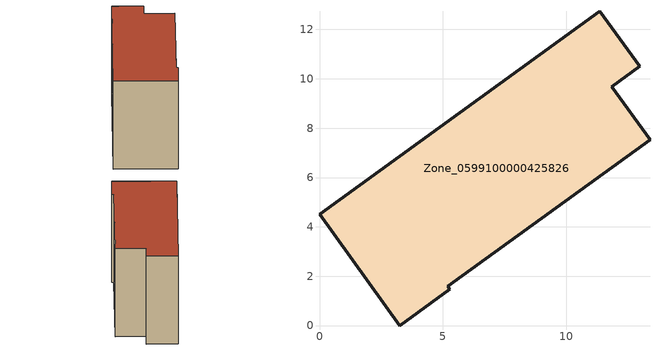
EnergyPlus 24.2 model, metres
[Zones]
Zone_0599100000425826
 floor ground (C_G): 0,4.51 11.36,12.73 12.97,10.51 11.84,9.69 13.39,7.54 5.19,1.6 5.29,1.47 3.26,0 z0
 wall outside (C_F): 3.26,0 5.29,1.47 5.19,1.6 13.39,7.54 11.84,9.69 12.97,10.51 11.36,12.73 0,4.51 3.26,0 z0:8.44
 roof outside (C_R): 11.36,12.73 0,4.51 3.26,0 5.29,1.47 5.19,1.6 13.39,7.54 11.84,9.69 12.97,10.51 z8.44
[BUILDING]
Pand.0599100000425826: North Axis=0; Terrain=City; Loads Convergence Tolerance Value=0.04; Temperature Convergence Tolerance Value=0.4; Solar Distribution=FullExterior; Maximum Number of Warmup Days=25; Minimum Number of Warmup Days=1
[Site:Location]
Rotterdam.The.Hague.AP_ZH_NLD Design_Conditions: Latitude=51.96; Longitude=4.45; Time Zone=1; Elevation=-4.5
[SITE:GROUNDTEMPERATURE:BUILDINGSURFACE]
18, 18, 18, 18, 18, 18, 18, 18, 18, 18, 18, 18
[MATERIAL] Thermal Absorptance=0.9; Solar Absorptance=0.7; Visible Absorptance=0.7
Name | Roughness | Thickness | Conductivity | Density | Specific Heat
G.TI.2006-2014 | MediumSmooth | 0.15 | 0.06 | 540 | 1210
F.TI.2006-2014 | Rough | 0.3 | 0.12 | 1920 | 840
R.TI.2006-2014 | MediumRough | 0.2 | 0.08 | 1500 | 1000
[CONSTRUCTION]
C_G: G.TI.2006-2014
C_F: F.TI.2006-2014
C_R: R.TI.2006-2014
[ZONE]
Zone_0599100000425826: Type=1; Multiplier=1; Ceiling Height=Autocalculate; Volume=Autocalculate; Floor Area=autocalculate; Part of Total Floor Area=Yes
[ZONEINFILTRATION:DESIGNFLOWRATE]
Infil_Zone_0599100000425826: Zone or ZoneList or Space or SpaceList=Zone_0599100000425826; Schedule=AlwaysOn; Design Flow Rate Calculation Method=Flow/Area; Flow Rate per Floor Area=0.0015; Constant Term Coefficient=1; Temperature Term Coefficient=0; Velocity Term Coefficient=0; Velocity Squared Term Coefficient=0
[HVACTEMPLATE:ZONE:IDEALLOADSAIRSYSTEM]
Zone_0599100000425826: Maximum Heating Supply Air Temperature=50; Minimum Cooling Supply Air Temperature=13; Maximum Heating Supply Air Humidity Ratio=0.0156; Minimum Cooling Supply Air Humidity Ratio=0.0077; Heating Limit=NoLimit; Cooling Limit=NoLimit; Dehumidification Control Type=ConstantSensibleHeatRatio; Cooling Sensible Heat Ratio=0.7; Dehumidification Setpoint=60; Humidification Control Type=None; Humidification Setpoint=30; Outdoor Air Method=None; Outdoor Air Flow Rate per Person=0.00944; Outdoor Air Flow Rate per Zone Floor Area=0; Outdoor Air Flow Rate per Zone=0; Demand Controlled Ventilation Type=None; Outdoor Air Economizer Type=NoEconomizer; Heat Recovery Type=None; Sensible Heat Recovery Effectiveness=0.7; Latent Heat Recovery Effectiveness=0.65
[ZONECONTROL:THERMOSTAT]
ThermostatControl_Zone_0599100000425826: Zone or ZoneList=Zone_0599100000425826; Control Type Schedule=DualSetpointControlType; Control 1=Thermostat_Zone_0599100000425826; Temperature Difference Between Cutout And Setpoint=0
[THERMOSTATSETPOINT:DUALSETPOINT]
Thermostat_Zone_0599100000425826: Heating Setpoint Temperature Schedule=HeatingSetpoint_Zone_0599100000425826; Cooling Setpoint Temperature Schedule=CoolingSetpoint_Zone_0599100000425826
[SCHEDULE:COMPACT]
HeatingSetpoint_Zone_0599100000425826: Through: 12/31, For: AllDays, Until: 24:00, 21
CoolingSetpoint_Zone_0599100000425826: Through: 12/31, For: AllDays, Until: 24:00, 24
DualSetpointControlType: Through: 12/31, For: AllDays, Until: 24:00, 4
AlwaysOn: Through: 12/31, For: AllDays, Until: 24:00, 1
